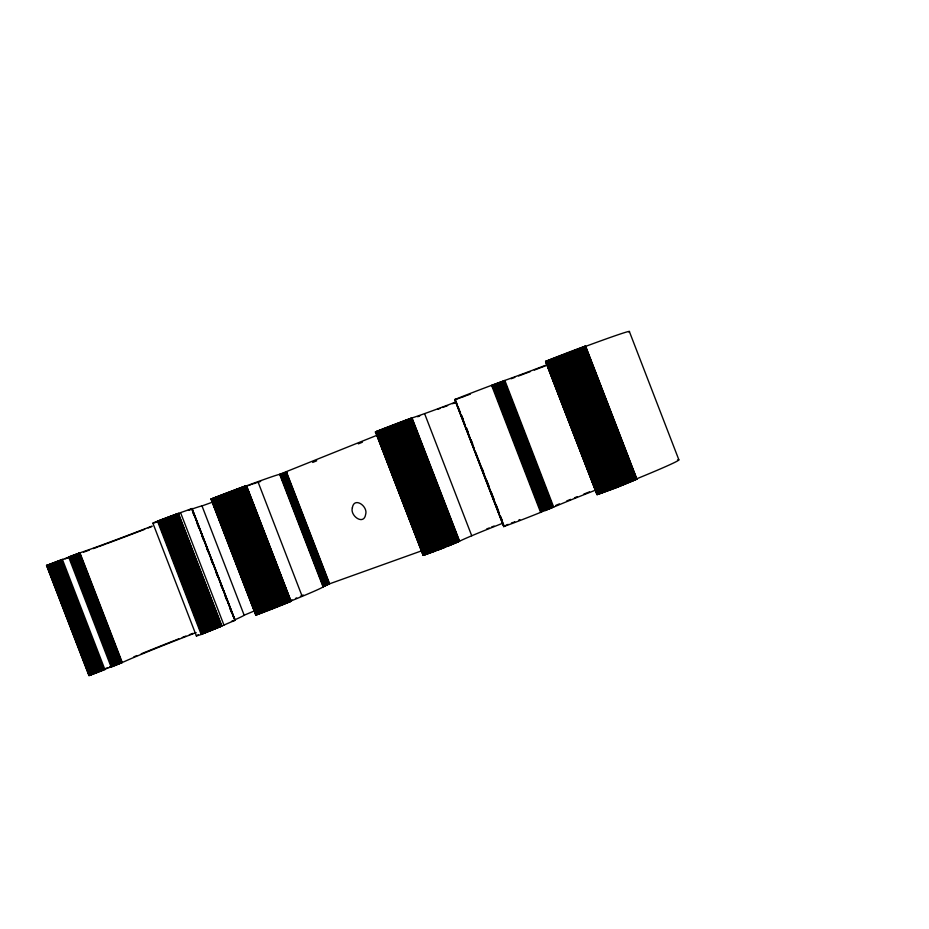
<?xml version="1.0" encoding="UTF-8"?>
<svg xmlns="http://www.w3.org/2000/svg" width="929" height="929" viewBox="0 0 929 929"><rect width="100%" height="100%" fill="white"/><g stroke="black" fill="none" stroke-linecap="round" stroke-linejoin="round"><path stroke-width="1.39" d="M585.618 346.157L636.888 479.016L617.355 487.319L597.033 494.576L545.59 361.497L585.642 346.18L584.782 346.691A86.606 2.009 -21 0 1 628.852 331.978M545.613 361.555L597.033 494.576M198.341 634.774A34.791 0.871 -21.5 0 0 201.21 634.461L224.284 624.938A46.636 1.184 -21.4 0 1 235.025 620.351L191.908 508.604A46.636 0.906 -20.8 0 1 180.9 512.494L154.017 522.562A34.791 0.674 -20.8 0 0 156.235 522.214M375.374 432.043L412.778 417.69A50.12 1.103 -20.9 0 0 455.628 402.094M547.088 364.725A65.796 1.533 -21 0 1 507.106 379.613L491.592 385.338A38.008 0.859 -20.9 0 0 454.873 399.505L456.592 399.133M256.404 614.58L255.638 615.021L291.137 601.098L290.301 601.26M421.952 550.711L329.632 583.795L322.909 586.989A65.297 1.661 -21.4 0 1 290.162 601.307M377.522 435.062L279.466 474.394A65.297 1.277 -20.8 0 0 245.709 486.122L246.568 485.646L210.964 499.198L213.205 498.559M291.009 601.214L246.51 485.658M506.061 525.291L503.669 526.569L512.309 523.445A38.008 1.115 -21.3 0 0 540.62 512.39L542.327 511.705L493.311 384.687M235.025 619.701A76.271 1.858 -21.5 0 0 244.164 615.207L254.36 610.922M152.124 526.058A57.946 1.08 -20.8 0 1 81.682 552.232L46.45 565.622L49.551 564.658M423.369 555.054L436.363 550.688L388.485 426.597M596.917 494.507L598.52 493.624M188.587 510.16L192.257 508.5M399.435 422.416L447.29 546.426L460.296 540.841A50.12 1.452 -21.3 0 1 502.426 523.364M90.113 674.884L88.87 675.546L123.952 661.762A57.946 1.417 -21.5 0 1 196.147 632.603M424.216 554.625L425.122 554.207M256.857 614.359L258.436 613.639M90.473 674.721L92.308 673.92M599.437 493.206L600.54 492.707M506.839 524.943L508.186 524.362M259.655 613.117L260.584 612.722M495.296 383.932L544.301 510.927L555.925 506.131A65.796 1.997 -21.3 0 1 595.489 490.164M93.457 673.42L94.084 673.165M428.617 552.685L429.709 552.232M604.059 491.209L604.872 490.86M511.461 522.981L512.692 522.47M96.151 672.306L96.895 671.992M431.474 551.501L432.09 551.245M264.382 611.143L264.986 610.887M555.844 505.353L559.397 503.901M283.124 474.475L287.154 472.826M312.678 462.445L316.708 460.807M358.35 443.865L362.38 442.216M97.661 671.679L98.451 671.353M513.992 521.935L514.666 521.668M266.867 610.121L267.517 609.865M518.905 519.973L519.822 519.59M502.275 382.156L503.065 381.831M446.582 546.705L398.715 422.683M102.666 669.658L103.549 669.31M389.913 426.039L437.803 550.142L445.862 546.995L397.995 422.95M499.732 383.166L500.603 382.818M271.558 608.251L272.255 607.972M543.314 511.31L494.309 384.316M105.325 668.601L106.208 668.253M496.98 384.246L497.921 383.886M107.102 667.905L107.996 667.556M495.064 384.989L496.028 384.618M70.256 556.924L71.069 556.61M397.554 424.042L398.274 423.763M69.42 557.249L67.701 557.911M109.75 666.871L110.609 666.534M492.126 386.127L493.113 385.744M394.662 425.157L395.394 424.878M66.83 558.248L65.053 558.933M112.304 665.884L113.117 665.57M437.083 550.421L389.193 426.318M392.468 425.981L393.199 425.714M226.444 493.729L227.257 493.427M212.404 502.194L201.999 505.933A76.271 1.417 -20.8 0 0 190.294 509.638L188.134 510.393M469.493 394.465L470.353 394.14M60.594 560.617L61.477 560.28M468.89 394.697L467.461 395.231M223.843 494.716L224.516 494.46M387.498 427.851L388.194 427.595M57.993 561.592L58.852 561.267M466.079 395.742L464.732 396.242M222.519 495.203L221.241 495.68M57.157 561.894L55.531 562.498M386.15 428.35L384.861 428.838M219.999 496.132L218.814 496.574M463.443 396.718L464.082 396.486M53.267 563.322L53.998 563.067M462.224 397.159L462.828 396.938M382.434 429.721L383.015 429.512M553.08 359.082L553.916 358.78M217.688 496.98L216.132 497.538M551.373 507.025L552.151 506.746M461.063 397.577L459.483 398.135M381.331 430.115L379.81 430.65M50.654 564.275L51.258 564.054M231.495 621.35L235.362 620.131M550.804 359.906L551.524 359.639M215.191 497.874L213.554 498.443M458.531 398.471L456.929 399.017M549.48 360.359L547.82 360.928M378.486 431.114L377.383 431.486M159.312 521.215L157.918 521.657M376.779 431.683L375.421 432.066M88.929 675.569L46.578 565.529M255.73 615.044L211.011 499.163M636.888 479.016L635.889 479.132A86.606 2.624 -21.3 0 0 677.52 459.936M629.374 331.548L678.878 459.843M585.421 346.18L636.737 479.155M585.235 346.227L636.574 479.259M585.003 346.285L636.365 479.376M586.478 350.663L588.045 354.715M590.136 360.127L592.737 366.885M594.827 372.297L597.44 379.055M600.564 387.172L602.131 391.225M611.526 415.565L613.094 419.618M616.217 427.735L617.785 431.799M619.875 437.199L622.488 443.969M624.567 449.369L627.18 456.139M630.315 464.245L631.871 468.309M584.713 346.366L636.098 479.515M584.376 346.471L635.773 479.678M583.981 346.598L635.401 479.852M583.528 346.738L634.971 480.061M583.04 346.9L634.507 480.27M582.495 347.086L633.984 480.514M581.902 347.283L633.415 480.757M581.275 347.504L632.8 481.036M580.59 347.748L632.138 481.315M579.87 348.003L631.43 481.617M579.115 348.27L630.686 481.93M578.314 348.561L629.908 482.267M577.478 348.863L629.096 482.604M576.619 349.176L628.236 482.964M575.713 349.501L627.354 483.324M574.796 349.85L626.448 483.695M573.843 350.198L625.507 484.079M572.868 350.558L624.543 484.473M571.869 350.93L623.556 484.868M570.859 351.313L622.546 485.263M569.837 351.696L621.536 485.67M568.792 352.091L620.502 486.088M567.747 352.486L619.457 486.494M566.69 352.892L618.4 486.901M565.633 353.299L617.355 487.319M564.577 353.694L616.299 487.725M563.52 354.1L615.242 488.131M562.475 354.506L614.185 488.538M561.43 354.913L613.152 488.933M560.408 355.319L612.118 489.328M559.386 355.714L611.096 489.711M558.399 356.109L610.098 490.094M557.423 356.492L609.11 490.466M556.471 356.864L608.158 490.814M555.542 357.235L607.218 491.162M554.636 357.595L606.312 491.499M553.765 357.944L605.429 491.824M552.929 358.28L604.582 492.126M552.14 358.606L603.769 492.416M551.373 358.919L602.991 492.695M550.653 359.221L602.247 492.951M549.968 359.5L601.551 493.194M549.329 359.767L600.9 493.415M548.737 360.022L600.297 493.624M548.191 360.255L599.728 493.81M547.692 360.475L599.217 493.984M547.251 360.673L598.752 494.123M546.856 360.847L598.334 494.251M546.507 361.009L597.962 494.356M546.217 361.149L597.649 494.449M545.985 361.265L597.393 494.507M545.799 361.369L597.184 494.553M504.83 380.425L553.696 507.083M504.11 380.681L552.999 507.373M503.355 380.96L552.256 507.687M502.566 381.25L551.478 508.012M501.741 381.54L550.665 508.349M500.894 381.854L549.829 508.697M500.011 382.179L548.969 509.046M499.105 382.516L548.075 509.406M498.188 382.853L547.158 509.777M497.236 383.212L546.217 510.16M496.272 383.572L545.265 510.544M492.312 385.07L541.328 512.1M491.592 385.338L540.62 512.39M461.736 415.646L463.292 419.687M466.416 427.77L467.972 431.811M471.096 439.893L472.652 443.934M482.012 468.181L483.568 472.222M486.691 480.305L489.281 487.04M491.36 492.428L493.961 499.163M496.04 504.552L498.641 511.287M500.719 516.675L502.275 520.716M455.291 399.54L456.859 403.581M457.892 406.275L460.494 413.01M461.539 415.704L465.174 425.134M466.219 427.828L469.853 437.269M470.898 439.963L474.011 448.045M475.578 452.086L499.488 514.074M500.534 516.768L504.168 526.197M454.978 399.621L503.878 526.36M454.873 399.505L503.901 526.557M454.722 399.598L503.715 526.58M424.599 413.637L471.735 535.778M412.011 417.922L459.588 541.201M411.791 417.992L459.367 541.305M411.535 418.073L459.123 541.421M411.245 418.166L458.856 541.549M410.943 418.271L458.566 541.688M410.606 418.375L458.241 541.839M410.246 418.503L457.892 541.99M409.852 418.631L457.521 542.164M409.445 418.77L457.126 542.339M409.004 418.921L456.696 542.524M408.551 419.084L456.255 542.71M408.075 419.258L455.791 542.919M407.564 419.432L455.291 543.128M407.041 419.618L454.78 543.337M406.496 419.815L454.246 543.57M405.938 420.013L453.7 543.802M405.358 420.233L453.131 544.034M404.754 420.442L452.539 544.278M404.138 420.674L451.935 544.533M403.5 420.907L451.308 544.789M402.861 421.139L450.67 545.056M402.199 421.383L450.019 545.323M401.525 421.638L449.346 545.59M400.84 421.894L448.672 545.857M400.144 422.149L447.987 546.136M397.275 423.229L445.142 547.274M396.544 423.508L444.41 547.564M395.8 423.787L443.679 547.855M395.069 424.065L442.947 548.145M394.326 424.344L442.204 548.435M393.582 424.623L441.472 548.725M392.839 424.913L440.729 549.016M392.108 425.192L439.986 549.294M391.364 425.482L439.254 549.585M390.633 425.761L438.523 549.863M387.776 426.864L435.666 550.955M387.091 427.143L434.969 551.222M386.406 427.41L434.284 551.478M385.732 427.677L433.611 551.733M385.082 427.932L432.949 551.989M384.432 428.188L432.299 552.221M383.805 428.432L431.671 552.453M383.201 428.675L431.056 552.685M382.609 428.919L430.452 552.906M382.028 429.152L429.872 553.115M381.471 429.372L429.303 553.324M380.936 429.593L428.757 553.521M380.425 429.802L428.234 553.707M379.926 429.999L427.735 553.893M379.45 430.197L427.247 554.056M379.009 430.382L426.783 554.218M378.579 430.557L426.353 554.369M378.173 430.731L425.935 554.508M377.801 430.893L425.552 554.636M377.453 431.044L425.192 554.764M377.128 431.184L424.855 554.868M376.826 431.311L424.541 554.973M376.559 431.428L424.263 555.054M376.303 431.544L423.996 555.136M376.094 431.648L423.775 555.205M375.908 431.73L423.566 555.263M375.746 431.811L423.392 555.31M375.606 431.88L423.252 555.333M375.502 431.939L423.136 555.356M286.538 472.118L329.632 583.795M286.26 472.211L329.354 583.923M285.505 472.478L328.634 584.236M284.797 472.722L327.949 584.527M284.135 472.954L327.298 584.817M283.508 473.175L326.694 585.084M282.927 473.372L326.125 585.34M282.381 473.546L325.603 585.572M281.882 473.72L325.127 585.793M281.429 473.86L324.697 586.002M281.011 473.987L324.302 586.187M280.651 474.104L323.966 586.35M280.337 474.196L323.675 586.501M280.07 474.278L323.42 586.64M279.664 474.371L323.071 586.849M257.925 481.652L302.18 596.348M246.313 485.693L290.905 601.272M246.173 485.739L290.789 601.342M246.011 485.786L290.638 601.423M245.813 485.844L290.452 601.516M245.593 485.902L290.243 601.62M245.349 485.983L290.011 601.725M245.082 486.076L289.755 601.853M244.791 486.169L289.476 601.98M244.466 486.273L289.163 602.12M244.118 486.401L288.838 602.271M243.758 486.517L288.478 602.422M243.363 486.657L288.095 602.596M242.945 486.808L287.7 602.77M242.515 486.959L287.27 602.956M242.051 487.121L286.817 603.142M241.575 487.284L286.353 603.339M241.075 487.47L285.865 603.548M240.553 487.655L285.354 603.757M240.019 487.853L284.831 603.978M239.461 488.05L284.286 604.21M238.892 488.259L283.728 604.442M238.312 488.468L283.148 604.686M237.708 488.689L282.555 604.93M237.092 488.921L281.952 605.174M236.465 489.153L281.324 605.429M235.827 489.386L280.697 605.685M235.165 489.629L280.047 605.94M234.503 489.873L279.397 606.207M233.841 490.129L278.735 606.474M233.156 490.384L278.061 606.753M232.471 490.64L277.376 607.02M231.774 490.895L276.691 607.299M231.077 491.162L275.994 607.566M230.38 491.429L275.309 607.845M229.672 491.696L274.601 608.123M228.975 491.964L273.904 608.402M228.267 492.231L273.196 608.669M227.559 492.498L272.499 608.948M226.862 492.765L271.802 609.227M226.165 493.032L271.105 609.494M225.468 493.299L270.409 609.761M224.783 493.566L269.712 610.028M224.098 493.833L269.038 610.295M223.413 494.089L268.353 610.55M222.751 494.356L267.691 610.806M222.089 494.611L267.029 611.061M221.439 494.855L266.379 611.305M220.8 495.111L265.74 611.549M220.185 495.354L265.113 611.781M219.569 495.598L264.498 612.014M218.977 495.831L263.894 612.246M218.396 496.063L263.313 612.455M217.827 496.283L262.744 612.675M217.281 496.504L262.187 612.873M216.747 496.713L261.653 613.07M216.248 496.922L261.13 613.256M215.749 497.12L260.643 613.442M215.284 497.305L260.155 613.616M214.831 497.491L259.702 613.779M214.402 497.665L259.272 613.93M213.995 497.839L258.854 614.081M213.624 497.99L258.459 614.208M213.264 498.141L258.099 614.336M212.927 498.281L257.751 614.452M212.613 498.42L257.438 614.557M212.335 498.536L257.136 614.661M212.079 498.652L256.868 614.743M211.847 498.757L256.625 614.824M211.638 498.85L256.404 614.882M211.452 498.931L256.218 614.94M211.301 499.012L256.056 614.986M211.185 499.07L255.916 615.01M201.999 505.933L244.164 615.207M192.048 508.546L235.165 620.293M191.955 508.72L234.967 620.189M191.757 508.813L234.236 618.9M192.547 511.612L194.103 515.63M197.203 523.689L198.76 527.718M201.872 535.766L203.428 539.795M206.528 547.843L208.084 551.872M211.197 559.932L212.741 563.949M215.853 572.009L217.409 576.026M220.51 584.086L222.066 588.115M225.178 596.163L226.734 600.192M229.835 608.24L231.391 612.269M180.551 512.622L223.947 625.089M178.426 513.331L221.915 626.018M178.159 513.412L221.648 626.146M177.857 513.516L221.369 626.274M177.532 513.621L221.056 626.413M177.184 513.749L220.719 626.564M176.824 513.876L220.359 626.715M176.429 514.004L219.987 626.889M176.011 514.155L219.581 627.063M175.581 514.306L219.151 627.238M175.117 514.469L218.71 627.435M174.64 514.643L218.245 627.632M174.153 514.817L217.758 627.83M173.642 515.003L217.258 628.05M173.108 515.189L216.736 628.259M172.562 515.398L216.202 628.492M171.993 515.595L215.644 628.724M171.412 515.816L215.063 628.956M170.82 516.025L214.483 629.2M170.204 516.257L213.879 629.444M169.589 516.478L213.275 629.688M168.962 516.721L212.648 629.943M168.312 516.954L212.009 630.199M167.661 517.198L211.371 630.466M166.999 517.441L210.709 630.721M166.337 517.697L210.047 630.988M165.664 517.952L209.385 631.255M164.979 518.208L208.711 631.523M164.294 518.463L208.026 631.801M163.609 518.719L207.341 632.068M162.923 518.986L206.656 632.335M162.227 519.241L205.971 632.614M161.541 519.508L205.286 632.881M160.845 519.775L204.601 633.148M160.16 520.031L203.915 633.415M159.474 520.298L203.23 633.683M158.801 520.554L202.545 633.95M158.116 520.821L201.872 634.205M157.454 521.076L201.21 634.461M152.89 523.178L196.367 635.877M79.929 552.801L122.28 662.551M79.615 552.906L121.978 662.691M79.255 553.022L121.629 662.853M78.849 553.161L121.234 663.027M78.396 553.312L120.805 663.213M77.908 553.487L120.329 663.422M77.386 553.672L119.818 663.643M76.817 553.87L119.272 663.887M76.224 554.079L118.68 664.13M75.586 554.311L118.064 664.398M74.912 554.555L117.402 664.676M74.215 554.81L116.717 664.955M73.484 555.077L115.997 665.257M72.729 555.345L115.254 665.559M71.939 555.635L114.488 665.884M71.138 555.937L113.686 666.209M70.314 556.239L112.873 666.534M69.466 556.552L112.037 666.871M68.607 556.877L111.19 667.219M62.324 559.246L104.954 669.693M61.43 559.583L104.048 670.053M60.524 559.932L103.154 670.401M59.642 560.268L102.271 670.738M58.759 560.605L101.389 671.086M57.9 560.942L100.529 671.412M57.052 561.267L99.682 671.737M56.228 561.592L98.846 672.062M55.415 561.906L98.044 672.364M54.637 562.219L97.255 672.666M53.87 562.509L96.488 672.956M53.139 562.8L95.745 673.223M52.442 563.079L95.037 673.49M51.769 563.346L94.363 673.746M51.13 563.601L93.713 673.978M50.526 563.845L93.109 674.199M49.957 564.077L92.528 674.408M49.423 564.298L91.994 674.605M48.935 564.495L91.495 674.779M48.482 564.681L91.03 674.942M48.076 564.855L90.612 675.081M47.716 565.006L90.241 675.209M47.402 565.146L89.904 675.313M47.124 565.273L89.625 675.395M46.891 565.378L89.381 675.476M46.717 565.459L89.184 675.522M545.544 365.805A86.606 2.009 -21 0 1 534.349 370.067M530.331 371.577A86.606 2.009 -21 0 1 526.36 373.075M525.048 373.563A86.606 2.009 -21 0 1 518.591 375.978M514.805 377.383A86.606 2.009 -21 0 1 511.113 378.753M566.795 500.905A86.606 2.624 -21.3 0 1 570.603 499.372M574.494 497.816A86.606 2.624 -21.3 0 1 577.118 496.76M583.76 494.123A86.606 2.624 -21.3 0 1 589.497 491.871M455.094 402.756A70.186 1.556 -20.9 0 1 452.597 403.709M447.604 405.601A70.186 1.556 -20.9 0 1 442.668 407.471M440.23 408.388A70.186 1.556 -20.9 0 1 437.814 409.294M419.722 415.983A70.186 1.556 -20.9 0 1 417.667 416.738M486.75 528.949A70.186 2.032 -21.3 0 1 489.177 527.986M491.615 527.022A70.186 2.032 -21.3 0 1 494.077 526.046M133.904 656.815A76.271 1.858 -21.5 0 1 136.993 655.549M141.243 653.807A76.271 1.858 -21.5 0 1 173.874 640.766M175.082 640.29A76.271 1.858 -21.5 0 1 178.682 638.873M182.281 637.48A76.271 1.858 -21.5 0 1 185.846 636.086M189.377 634.716A76.271 1.858 -21.5 0 1 192.872 633.369M151.682 526.604A76.271 1.417 -20.8 0 1 148.187 527.951M144.645 529.309A76.271 1.417 -20.8 0 1 106.463 543.755M105.325 544.173A76.271 1.417 -20.8 0 1 98.648 546.647M97.568 547.053A76.271 1.417 -20.8 0 1 93.33 548.609M89.265 550.096A76.271 1.417 -20.8 0 1 83.529 552.174M303.249 595.001A46.636 1.184 -21.4 0 1 302.645 595.28M301.228 595.93A46.636 1.184 -21.4 0 1 300.439 596.279M296.665 597.928A46.636 1.184 -21.4 0 1 295.585 598.392M292.02 599.902A46.636 1.184 -21.4 0 1 290.742 600.436M246.673 486.25A46.636 0.906 -20.8 0 1 247.985 485.774M249.251 485.321A46.636 0.906 -20.8 0 1 250.458 484.88M251.62 484.473A46.636 0.906 -20.8 0 1 252.734 484.079M253.791 483.707A46.636 0.906 -20.8 0 1 255.73 483.034M256.613 482.732A46.636 0.906 -20.8 0 1 258.912 481.954M259.551 481.745A46.636 0.906 -20.8 0 1 260.643 481.408M352.358 507.791C349.78 515.874 363.901 525.86 365.643 514.399C368.244 506.293 354.065 496.307 352.358 507.791"/></g></svg>
